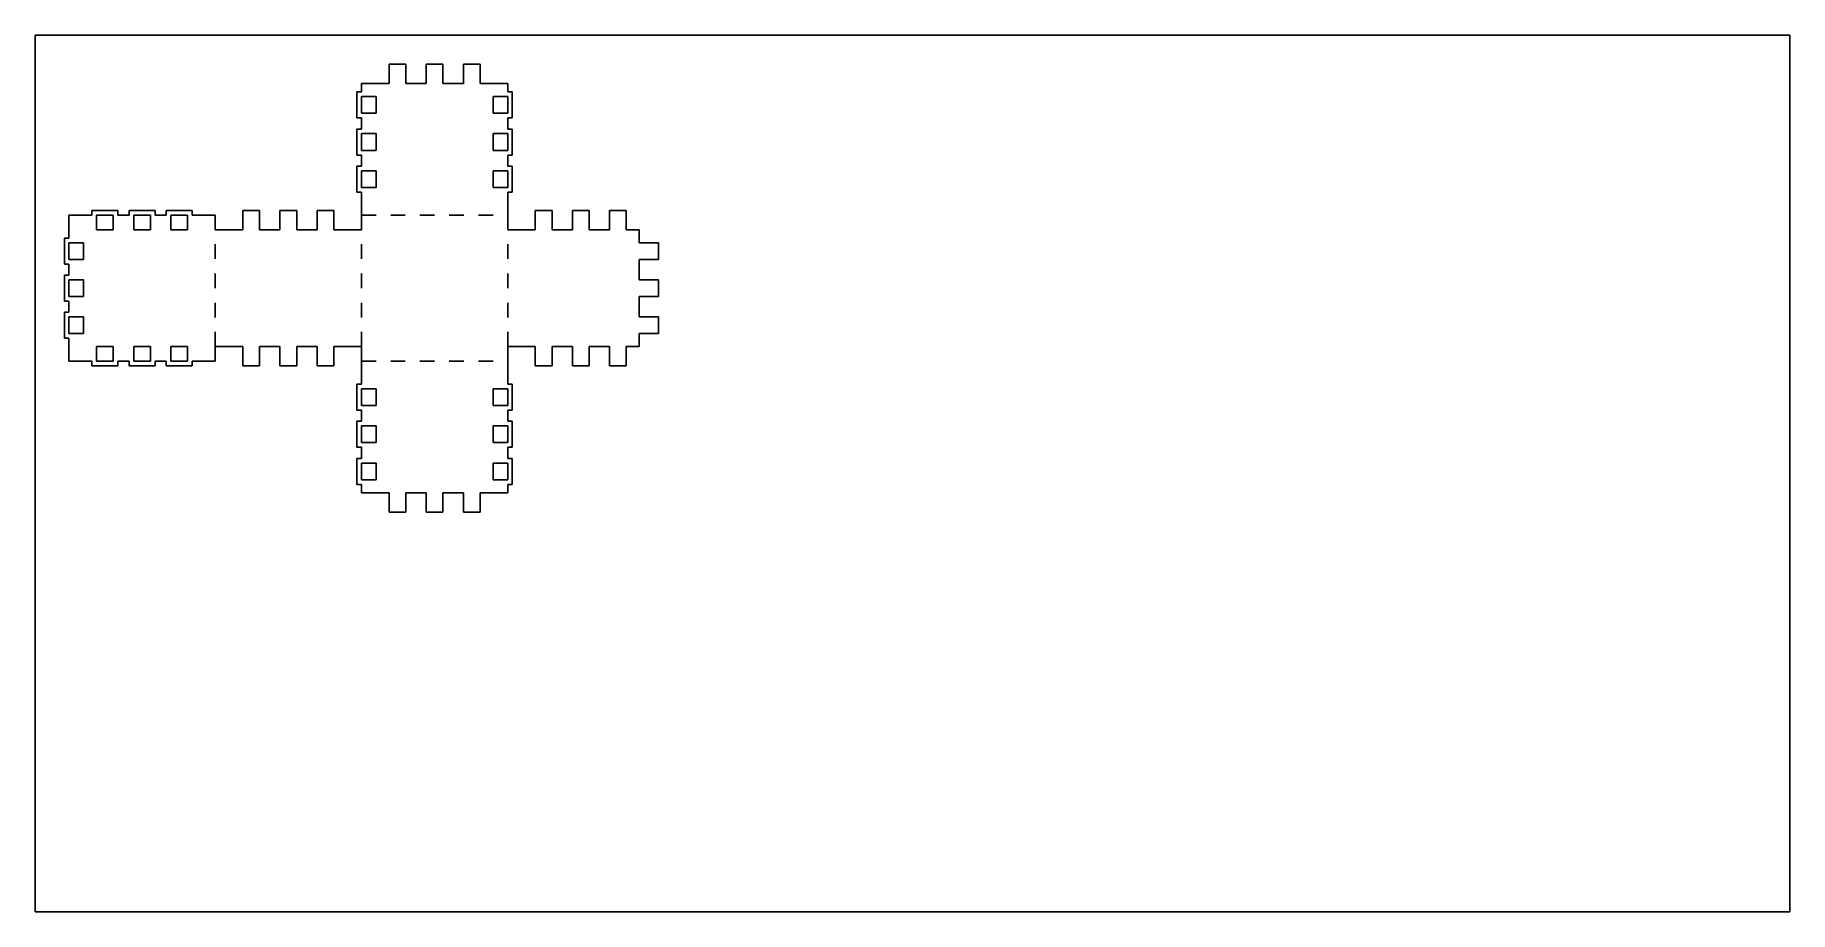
# Model space of a CAD drawing. Header units: metres. Extents: x 0 to 600, y 0 to 300.
import ezdxf

# ---------------------------------------------------------------- set-up
doc = ezdxf.new("R2010")
doc.units = ezdxf.units.M

msp = doc.modelspace()

# ---------------------------------------------------------------- linework, layer by layer
at = {"layer": '1'}
for p, q in [((121.03, 283.4125), (121.03, 290)), ((121.03, 290), (126.745, 290)), ((126.745, 290), (126.745, 283.4125)), ((133.73, 283.4125), (133.73, 290)), ((133.73, 290), (139.445, 290)), ((139.445, 290), (139.445, 283.4125)), ((146.43, 283.4125), (146.43, 290)), ((146.43, 290), (152.145, 290)), ((152.145, 290), (152.145, 283.4125)), ((111.5875, 280.5575), (111.5875, 283.4125)), ((111.5875, 283.4125), (121.03, 283.4125)), ((126.745, 283.4125), (133.73, 283.4125)), ((139.445, 283.4125), (146.43, 283.4125)), ((152.145, 283.4125), (161.5875, 283.4125)), ((161.5875, 283.4125), (161.5875, 280.5575)), ((110, 271.6675), (110, 280.5575)), ((110, 280.5575), (111.5875, 280.5575)), ((111.5875, 273.255), (111.5875, 278.97)), ((111.5875, 278.97), (116.5875, 278.97)), ((116.5875, 278.97), (116.5875, 273.255)), ((156.5875, 273.255), (156.5875, 278.97)), ((156.5875, 278.97), (161.5875, 278.97)), ((161.5875, 280.5575), (163.175, 280.5575)), ((161.5875, 278.97), (161.5875, 273.255)), ((163.175, 280.5575), (163.175, 271.6675)), ((111.5875, 271.6675), (110, 271.6675)), ((116.5875, 273.255), (111.5875, 273.255)), ((111.5875, 267.8575), (111.5875, 271.6675)), ((161.5875, 273.255), (156.5875, 273.255)), ((163.175, 271.6675), (161.5875, 271.6675)), ((161.5875, 271.6675), (161.5875, 267.8575)), ((110, 258.9675), (110, 267.8575)), ((110, 267.8575), (111.5875, 267.8575)), ((111.5875, 260.555), (111.5875, 266.27)), ((111.5875, 266.27), (116.5875, 266.27)), ((116.5875, 266.27), (116.5875, 260.555)), ((156.5875, 260.555), (156.5875, 266.27)), ((156.5875, 266.27), (161.5875, 266.27)), ((161.5875, 267.8575), (163.175, 267.8575)), ((161.5875, 266.27), (161.5875, 260.555)), ((163.175, 267.8575), (163.175, 258.9675)), ((111.5875, 258.9675), (110, 258.9675)), ((116.5875, 260.555), (111.5875, 260.555)), ((111.5875, 255.1575), (111.5875, 258.9675)), ((161.5875, 260.555), (156.5875, 260.555)), ((163.175, 258.9675), (161.5875, 258.9675)), ((161.5875, 258.9675), (161.5875, 255.1575)), ((110, 246.2675), (110, 255.1575)), ((110, 255.1575), (111.5875, 255.1575)), ((111.5875, 247.855), (111.5875, 253.57)), ((111.5875, 253.57), (116.5875, 253.57)), ((116.5875, 253.57), (116.5875, 247.855)), ((156.5875, 247.855), (156.5875, 253.57)), ((156.5875, 253.57), (161.5875, 253.57)), ((161.5875, 255.1575), (163.175, 255.1575)), ((161.5875, 253.57), (161.5875, 247.855)), ((163.175, 255.1575), (163.175, 246.2675)), ((111.5875, 246.2675), (110, 246.2675)), ((116.5875, 247.855), (111.5875, 247.855)), ((111.5875, 233.4125), (111.5875, 246.2675)), ((161.5875, 247.855), (156.5875, 247.855)), ((163.175, 246.2675), (161.5875, 246.2675)), ((161.5875, 246.2675), (161.5875, 233.4125)), ((19.4425, 238.4125), (19.4425, 240)), ((19.4425, 240), (28.3325, 240)), ((28.3325, 240), (28.3325, 238.4125)), ((32.1425, 238.4125), (32.1425, 240)), ((32.1425, 240), (41.0325, 240)), ((41.0325, 240), (41.0325, 238.4125)), ((44.8425, 238.4125), (44.8425, 240)), ((44.8425, 240), (53.7325, 240)), ((53.7325, 240), (53.7325, 238.4125)), ((71.03, 233.4125), (71.03, 240)), ((71.03, 240), (76.745, 240)), ((76.745, 240), (76.745, 233.4125)), ((83.73, 233.4125), (83.73, 240)), ((83.73, 240), (89.445, 240)), ((89.445, 240), (89.445, 233.4125)), ((96.43, 233.4125), (96.43, 240)), ((96.43, 240), (102.145, 240)), ((102.145, 240), (102.145, 233.4125)), ((171.03, 233.4125), (171.03, 240)), ((171.03, 240), (176.745, 240)), ((176.745, 240), (176.745, 233.4125)), ((183.73, 233.4125), (183.73, 240)), ((183.73, 240), (189.445, 240)), ((189.445, 240), (189.445, 233.4125)), ((196.43, 233.4125), (196.43, 240)), ((196.43, 240), (202.145, 240)), ((202.145, 240), (202.145, 233.4125)), ((11.5875, 230.5575), (11.5875, 238.4125)), ((11.5875, 238.4125), (19.4425, 238.4125)), ((21.03, 238.4125), (26.745, 238.4125)), ((21.03, 233.4125), (21.03, 238.4125)), ((26.745, 238.4125), (26.745, 233.4125)), ((28.3325, 238.4125), (32.1425, 238.4125)), ((33.73, 238.4125), (39.445, 238.4125)), ((33.73, 233.4125), (33.73, 238.4125)), ((39.445, 238.4125), (39.445, 233.4125)), ((41.0325, 238.4125), (44.8425, 238.4125)), ((46.43, 238.4125), (52.145, 238.4125)), ((46.43, 233.4125), (46.43, 238.4125)), ((52.145, 238.4125), (52.145, 233.4125)), ((53.7325, 238.4125), (61.5875, 238.4125)), ((61.5875, 238.4125), (61.5875, 233.4125)), ((10, 221.6675), (10, 230.5575)), ((10, 230.5575), (11.5875, 230.5575)), ((11.5875, 223.255), (11.5875, 228.97)), ((11.5875, 228.97), (16.5875, 228.97)), ((16.5875, 228.97), (16.5875, 223.255)), ((26.745, 233.4125), (21.03, 233.4125)), ((39.445, 233.4125), (33.73, 233.4125)), ((52.145, 233.4125), (46.43, 233.4125)), ((61.5875, 233.4125), (71.03, 233.4125)), ((76.745, 233.4125), (83.73, 233.4125)), ((89.445, 233.4125), (96.43, 233.4125)), ((102.145, 233.4125), (111.5875, 233.4125)), ((161.5875, 233.4125), (171.03, 233.4125)), ((176.745, 233.4125), (183.73, 233.4125)), ((189.445, 233.4125), (196.43, 233.4125)), ((202.145, 233.4125), (206.5875, 233.4125)), ((206.5875, 233.4125), (206.5875, 228.97)), ((206.5875, 228.97), (213.175, 228.97)), ((213.175, 228.97), (213.175, 223.255)), ((16.5875, 223.255), (11.5875, 223.255)), ((213.175, 223.255), (206.5875, 223.255)), ((206.5875, 223.255), (206.5875, 216.27)), ((11.5875, 221.6675), (10, 221.6675)), ((10, 208.9675), (10, 217.8575)), ((10, 217.8575), (11.5875, 217.8575)), ((11.5875, 217.8575), (11.5875, 221.6675)), ((11.5875, 210.555), (11.5875, 216.27)), ((11.5875, 216.27), (16.5875, 216.27)), ((16.5875, 216.27), (16.5875, 210.555)), ((206.5875, 216.27), (213.175, 216.27)), ((213.175, 216.27), (213.175, 210.555)), ((16.5875, 210.555), (11.5875, 210.555)), ((213.175, 210.555), (206.5875, 210.555)), ((206.5875, 210.555), (206.5875, 203.57)), ((11.5875, 208.9675), (10, 208.9675)), ((10, 196.2675), (10, 205.1575)), ((10, 205.1575), (11.5875, 205.1575)), ((11.5875, 205.1575), (11.5875, 208.9675)), ((11.5875, 197.855), (11.5875, 203.57)), ((11.5875, 203.57), (16.5875, 203.57)), ((16.5875, 203.57), (16.5875, 197.855)), ((206.5875, 203.57), (213.175, 203.57)), ((213.175, 203.57), (213.175, 197.855)), ((11.5875, 196.2675), (10, 196.2675)), ((16.5875, 197.855), (11.5875, 197.855)), ((11.5875, 188.4125), (11.5875, 196.2675)), ((21.03, 188.4125), (21.03, 193.4125)), ((21.03, 193.4125), (26.745, 193.4125)), ((26.745, 193.4125), (26.745, 188.4125)), ((33.73, 188.4125), (33.73, 193.4125)), ((33.73, 193.4125), (39.445, 193.4125)), ((39.445, 193.4125), (39.445, 188.4125)), ((46.43, 188.4125), (46.43, 193.4125)), ((46.43, 193.4125), (52.145, 193.4125)), ((52.145, 193.4125), (52.145, 188.4125)), ((71.03, 193.4125), (61.5875, 193.4125)), ((61.5875, 193.4125), (61.5875, 188.4125)), ((71.03, 186.825), (71.03, 193.4125)), ((83.73, 193.4125), (76.745, 193.4125)), ((76.745, 193.4125), (76.745, 186.825)), ((83.73, 186.825), (83.73, 193.4125)), ((96.43, 193.4125), (89.445, 193.4125)), ((89.445, 193.4125), (89.445, 186.825)), ((96.43, 186.825), (96.43, 193.4125)), ((111.5875, 193.4125), (102.145, 193.4125)), ((102.145, 193.4125), (102.145, 186.825)), ((111.5875, 180.5575), (111.5875, 193.4125)), ((171.03, 193.4125), (161.5875, 193.4125)), ((161.5875, 193.4125), (161.5875, 180.5575)), ((171.03, 186.825), (171.03, 193.4125)), ((183.73, 193.4125), (176.745, 193.4125)), ((176.745, 193.4125), (176.745, 186.825)), ((183.73, 186.825), (183.73, 193.4125)), ((196.43, 193.4125), (189.445, 193.4125)), ((189.445, 193.4125), (189.445, 186.825)), ((196.43, 186.825), (196.43, 193.4125)), ((206.5875, 193.4125), (202.145, 193.4125)), ((202.145, 193.4125), (202.145, 186.825)), ((213.175, 197.855), (206.5875, 197.855)), ((206.5875, 197.855), (206.5875, 193.4125)), ((19.4425, 188.4125), (11.5875, 188.4125)), ((19.4425, 186.825), (19.4425, 188.4125)), ((28.3325, 186.825), (19.4425, 186.825)), ((26.745, 188.4125), (21.03, 188.4125)), ((32.1425, 188.4125), (28.3325, 188.4125)), ((28.3325, 188.4125), (28.3325, 186.825)), ((32.1425, 186.825), (32.1425, 188.4125)), ((41.0325, 186.825), (32.1425, 186.825)), ((39.445, 188.4125), (33.73, 188.4125)), ((44.8425, 188.4125), (41.0325, 188.4125)), ((41.0325, 188.4125), (41.0325, 186.825)), ((44.8425, 186.825), (44.8425, 188.4125)), ((53.7325, 186.825), (44.8425, 186.825)), ((52.145, 188.4125), (46.43, 188.4125)), ((61.5875, 188.4125), (53.7325, 188.4125)), ((53.7325, 188.4125), (53.7325, 186.825)), ((76.745, 186.825), (71.03, 186.825)), ((89.445, 186.825), (83.73, 186.825)), ((102.145, 186.825), (96.43, 186.825)), ((176.745, 186.825), (171.03, 186.825)), ((189.445, 186.825), (183.73, 186.825)), ((202.145, 186.825), (196.43, 186.825)), ((110, 171.6675), (110, 180.5575)), ((110, 180.5575), (111.5875, 180.5575)), ((161.5875, 180.5575), (163.175, 180.5575)), ((163.175, 180.5575), (163.175, 171.6675)), ((111.5875, 173.255), (111.5875, 178.97)), ((111.5875, 178.97), (116.5875, 178.97)), ((116.5875, 178.97), (116.5875, 173.255)), ((156.5875, 173.255), (156.5875, 178.97)), ((156.5875, 178.97), (161.5875, 178.97)), ((161.5875, 178.97), (161.5875, 173.255)), ((111.5875, 171.6675), (110, 171.6675)), ((116.5875, 173.255), (111.5875, 173.255)), ((111.5875, 167.8575), (111.5875, 171.6675)), ((161.5875, 173.255), (156.5875, 173.255)), ((163.175, 171.6675), (161.5875, 171.6675)), ((161.5875, 171.6675), (161.5875, 167.8575)), ((110, 158.9675), (110, 167.8575)), ((110, 167.8575), (111.5875, 167.8575)), ((111.5875, 160.555), (111.5875, 166.27)), ((111.5875, 166.27), (116.5875, 166.27)), ((116.5875, 166.27), (116.5875, 160.555)), ((156.5875, 160.555), (156.5875, 166.27)), ((156.5875, 166.27), (161.5875, 166.27)), ((161.5875, 167.8575), (163.175, 167.8575)), ((161.5875, 166.27), (161.5875, 160.555)), ((163.175, 167.8575), (163.175, 158.9675)), ((111.5875, 158.9675), (110, 158.9675)), ((116.5875, 160.555), (111.5875, 160.555)), ((111.5875, 155.1575), (111.5875, 158.9675)), ((161.5875, 160.555), (156.5875, 160.555)), ((163.175, 158.9675), (161.5875, 158.9675)), ((161.5875, 158.9675), (161.5875, 155.1575)), ((110, 146.2675), (110, 155.1575)), ((110, 155.1575), (111.5875, 155.1575)), ((111.5875, 147.855), (111.5875, 153.57)), ((111.5875, 153.57), (116.5875, 153.57)), ((116.5875, 153.57), (116.5875, 147.855)), ((156.5875, 147.855), (156.5875, 153.57)), ((156.5875, 153.57), (161.5875, 153.57)), ((161.5875, 155.1575), (163.175, 155.1575)), ((161.5875, 153.57), (161.5875, 147.855)), ((163.175, 155.1575), (163.175, 146.2675)), ((111.5875, 146.2675), (110, 146.2675)), ((116.5875, 147.855), (111.5875, 147.855)), ((111.5875, 143.4125), (111.5875, 146.2675)), ((161.5875, 147.855), (156.5875, 147.855)), ((163.175, 146.2675), (161.5875, 146.2675)), ((161.5875, 146.2675), (161.5875, 143.4125)), ((121.03, 143.4125), (111.5875, 143.4125)), ((121.03, 136.825), (121.03, 143.4125)), ((133.73, 143.4125), (126.745, 143.4125)), ((126.745, 143.4125), (126.745, 136.825)), ((133.73, 136.825), (133.73, 143.4125)), ((146.43, 143.4125), (139.445, 143.4125)), ((139.445, 143.4125), (139.445, 136.825)), ((146.43, 136.825), (146.43, 143.4125)), ((161.5875, 143.4125), (152.145, 143.4125)), ((152.145, 143.4125), (152.145, 136.825)), ((126.745, 136.825), (121.03, 136.825)), ((139.445, 136.825), (133.73, 136.825)), ((152.145, 136.825), (146.43, 136.825))]:
    msp.add_line(p, q, dxfattribs=at)
at = {"layer": 'fold-line'}
for p, q in [((111.5875, 238.4125), (116.5875, 238.4125)), ((121.5875, 238.4125), (126.5875, 238.4125)), ((131.5875, 238.4125), (136.5875, 238.4125)), ((141.5875, 238.4125), (146.5875, 238.4125)), ((151.5875, 238.4125), (156.5875, 238.4125)), ((61.5875, 223.4125), (61.5875, 228.4125)), ((111.5875, 223.4125), (111.5875, 228.4125)), ((161.5875, 223.4125), (161.5875, 228.4125)), ((61.5875, 213.4125), (61.5875, 218.4125)), ((111.5875, 213.4125), (111.5875, 218.4125)), ((161.5875, 213.4125), (161.5875, 218.4125)), ((61.5875, 203.4125), (61.5875, 208.4125)), ((111.5875, 203.4125), (111.5875, 208.4125)), ((161.5875, 203.4125), (161.5875, 208.4125)), ((61.5875, 193.4125), (61.5875, 198.4125)), ((111.5875, 193.4125), (111.5875, 198.4125)), ((161.5875, 193.4125), (161.5875, 198.4125)), ((111.5875, 188.4125), (116.5875, 188.4125)), ((121.5875, 188.4125), (126.5875, 188.4125)), ((131.5875, 188.4125), (136.5875, 188.4125)), ((141.5875, 188.4125), (146.5875, 188.4125)), ((151.5875, 188.4125), (156.5875, 188.4125))]:
    msp.add_line(p, q, dxfattribs=at)
at = {"layer": 'sheet_boundary'}
for p, q in [((0, 300), (600, 300)), ((0, 0), (0, 300)), ((600, 300), (600, 0)), ((600, 0), (0, 0))]:
    msp.add_line(p, q, dxfattribs=at)

doc.saveas('drawing.dxf')
